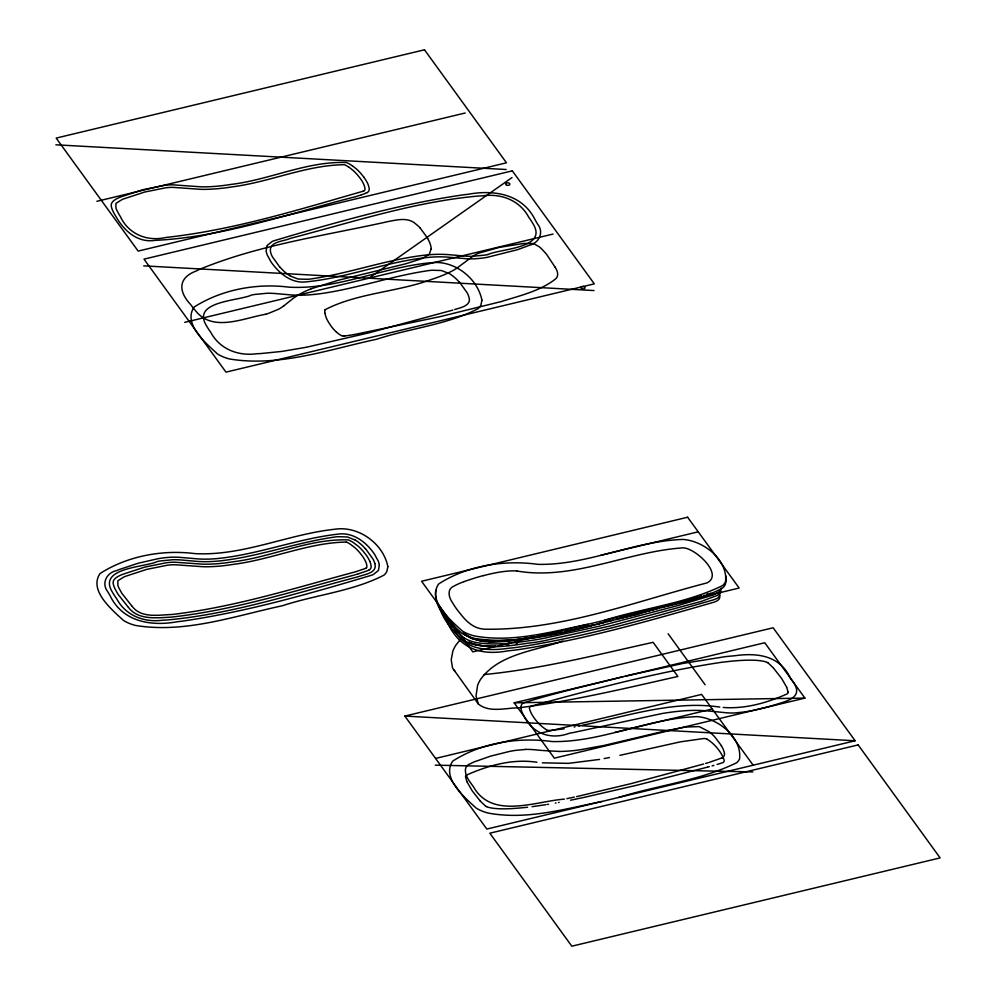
<?xml version="1.0" encoding="UTF-8"?>
<svg xmlns="http://www.w3.org/2000/svg" width="996" height="996" viewBox="0 0 996 996"><rect width="100%" height="100%" fill="white"/><g stroke="black" fill="none" stroke-linecap="round" stroke-linejoin="round"><path stroke-width="1.49" d="M435.837 590.317C432.999 608.033 449.881 622.699 461.97 633.356A33.864 20.331 2.5 0 0 473.747 638.324C529.038 646.977 583.818 626.061 637.191 614.457C665.129 604.871 696.416 602.443 722.436 588.101A22.634 13.583 2.5 0 0 725.387 584.341L726.37 579.61L725.823 575.825M325.094 309.694C357.626 292.861 397.105 292.202 431.604 279.415A154.778 92.927 2.5 0 0 438.589 276.975L440.942 276.066A98.143 58.926 2.5 0 0 454.388 269.742L455.533 269.007A79.755 47.883 2.5 0 0 456.803 268.21L465.393 261.836M461.061 638.71L456.044 644.91A29.594 21.364 -36 0 0 452.831 651.247L451.213 659.713L452.508 667.918L478.304 703.935C489.235 713.074 505.582 707.87 518.493 707.845C572.277 701.122 625.077 688.361 677.89 676.458L653.127 642.333C597.152 654.696 541.264 668.963 484.081 674.578M465.829 261.475L473.61 255.698A34.312 20.605 2.5 0 1 475.851 254.49L477.009 253.943A41.533 24.937 2.5 0 1 478.205 253.432A50.435 30.278 2.5 0 1 479.462 252.934L499.394 247.357L523.274 243.522A57.083 34.275 2.5 0 1 524.68 243.41L533.669 243.597L539.371 246.859A43.475 26.108 2.5 0 1 540.392 247.743L541.052 248.353A61.864 37.138 2.5 0 1 541.861 249.125L545.447 253.009A115.748 69.496 2.5 0 1 546.717 254.54L554.946 266.965M283.947 305.76L293.173 298.427A81.211 48.767 2.5 0 1 297.916 295.202L299.273 294.405A88.557 53.174 2.5 0 1 310.852 288.927M368.856 278.208L512.019 177.562M364.05 190.659L363.926 190.734A7.956 4.781 2.5 0 1 363.017 191.22M365.98 568.031L365.793 568.156A7.956 4.781 2.5 0 1 364.947 568.591M466.688 775C488.463 765.339 513.015 758.541 536.969 762.264M367.001 192.539L366.877 192.614A13.035 7.831 2.5 0 1 365.333 193.398M368.931 569.911L368.719 570.048A13.035 7.831 2.5 0 1 367.263 570.77A24.651 14.803 2.5 0 1 366.516 571.082L358.224 573.845M721.801 757.944L709.277 762.363M362.781 191.319C298.165 209.832 233.126 230.088 166.046 237.446C147.221 241.829 128.584 234.272 120.279 216.418A115.748 69.496 2.5 0 1 119.271 214.812L116.993 210.617A61.864 37.138 2.5 0 1 116.607 209.745L116.32 209.048A43.475 26.108 2.5 0 1 115.947 208.002L115.922 203.383L122.01 199.586A57.083 34.275 2.5 0 1 123.143 199.088L144.681 192.029L165.61 187.821A50.435 30.278 2.5 0 1 167.104 187.659A41.533 24.937 2.5 0 1 168.585 187.522L170.079 187.435A34.312 20.605 2.5 0 1 173.142 187.373L200.445 189.315A79.755 47.883 2.5 0 0 202.313 189.352L204.018 189.365A98.143 58.926 2.5 0 0 221.299 188.331L224.088 188.032A154.778 92.927 2.5 0 0 232.031 186.899C269.866 182.056 306.22 165.075 344.392 164.714A19.36 11.628 2.5 0 1 348.961 167.291M364.71 568.691L355.622 571.754M310.827 288.902L338.291 280.25L405.26 263.915M710.87 593.13L709.638 593.604M463.937 581.602L475.702 577.73A175.321 105.265 2.5 0 1 483.434 575.588M708.305 594.077L706.674 594.624M707.708 594.064L706.587 594.438M361.399 194.843L364.586 193.697A24.651 14.803 2.5 0 0 365.333 193.398M360.975 194.992L355.709 196.648M517.982 249.523L527.145 246.161A74.476 44.72 2.5 0 0 528.864 245.427C538.948 243.335 544.451 232.392 537.504 223.976A116.793 70.118 2.5 0 0 535.574 220.701C523.025 194.195 494.477 189.377 467.995 194.307A181.16 108.776 2.5 0 0 464.148 194.718C399.408 203.993 336.162 222.208 273.614 240.87A26.294 15.787 2.5 0 0 272.095 241.542L267.028 245.564L266.131 251.004A46.115 27.689 2.5 0 0 267.277 255.026L270.949 261.799A95.367 57.27 2.5 0 0 272.618 264.089C280.15 273.987 291.442 282.964 304.589 281.993C345.587 278.432 384.381 262.259 425.28 257.703A83.602 50.198 2.5 0 1 440.954 256.819L442.286 256.881A75.123 45.106 2.5 0 1 447.665 257.117L465.107 258.636A53.074 31.872 2.5 0 0 475.54 258.761L480.047 258.362A80.502 48.331 2.5 0 0 487.243 257.329L517.41 249.71M705.043 595.16L703.674 595.583M456.081 309.109C461.522 307.478 471.843 305.137 468.892 297.094A52.8 31.71 2.5 0 0 467.199 292.849L459.542 282.179M455.433 309.308L454.761 309.519M701.545 596.019L699.715 596.567M701.919 596.131L699.64 596.816M355.41 196.735C289.35 213.381 223.602 237.06 154.99 240.372C137.809 243.061 124.363 231.097 116.383 217.24A119.943 72.011 2.5 0 1 115.337 215.584L113.258 211.837A69.944 41.994 2.5 0 1 112.536 210.256L112.237 209.509A44.061 26.456 2.5 0 1 111.589 207.566C109.436 202.2 115.399 199.163 119.396 197.532A61.304 36.815 2.5 0 1 120.616 196.996L142.851 189.701L164.626 185.331A54.606 32.793 2.5 0 1 166.245 185.156A45.716 27.452 2.5 0 1 167.876 185.019L169.544 184.907A38.52 23.12 2.5 0 1 172.993 184.845L200.445 186.787A75.559 45.368 2.5 0 0 202.213 186.825L203.819 186.837A78.945 47.397 2.5 0 0 207.828 186.775L209.895 186.7A101.717 61.067 2.5 0 0 220.365 185.866L223.054 185.555A150.533 90.375 2.5 0 0 230.773 184.459C269.642 179.878 307.117 160.954 346.371 162.535A23.543 14.131 2.5 0 1 352.061 165.672M357.639 574.02L356.406 574.381M452.931 310.067L369.242 332.751L306.457 347.231M354.875 571.978C294.505 588.126 234.334 607.211 172.047 614.495C158.837 614.856 141.295 618.64 132.082 606.24M358.498 576.634C364.436 574.306 377.783 573.186 374.82 563.549M265.559 314.288C243.671 318.01 213.007 332.527 195.826 311.051A130.837 78.56 2.5 0 1 190.796 304.751C177.998 291.181 178.06 277.585 196.536 270.875A108.701 65.275 2.5 0 1 199.91 269.206C260.118 244.468 325.468 235.604 388.627 221.448C397.566 219.78 408.348 217.053 415.892 224.063A52.8 31.71 2.5 0 1 419.951 227.735M355.435 574.68L353.879 575.14M357.689 576.871C294.779 593.367 232.13 614.109 167.029 619.985A108.701 65.275 2.5 0 1 162.597 620.197C144.296 622.737 125.621 615.677 116.669 598.708A130.837 78.56 2.5 0 1 112.424 592.222C97.035 567.409 145.13 567.471 157.505 561.458A97.11 58.303 2.5 0 1 160.954 560.873L173.043 559.702A53.672 32.221 2.5 0 1 180.973 559.964L196.548 561.346A81.211 48.767 2.5 0 0 203.869 561.682L205.811 561.682A88.557 53.174 2.5 0 0 220.726 560.81C259.719 556.415 296.833 542.272 335.652 536.906A50.223 30.154 2.5 0 1 337.968 536.695L347.355 536.969L354.837 539.882M698.607 597.114L696.528 597.725M708.417 762.612L705.666 763.422M696.951 597.388L697.723 597.164M717.132 764.455L722.2 762.874A4.208 2.527 2.5 0 0 724.179 760.458C722.075 752.615 714.344 743.526 707.197 739.269M352.796 575.451C292.625 591.325 232.703 610.523 170.59 617.184C156.447 617.806 138.17 620.359 128.422 607.373M694.635 598.061L693.079 598.509M695.407 598.048L693.017 598.733M703.649 764.007L630.991 783.64L576.547 796.638M691.349 598.994L689.431 599.542M691.809 599.082L689.792 599.654M562.865 640.963C535.188 651.06 499.693 653.476 480.807 679.035A29.594 21.364 -36 0 0 477.594 685.373L476.026 695.918L478.304 703.935M501.287 301.551C519.563 295.75 539.272 291.318 554.834 279.527C559.478 276.514 557.611 270.738 555.009 267.065M713.895 765.389L712.078 765.887M500.976 301.639L439.834 316.691L354.912 334.419M685.597 600.625L686.555 600.351M685.559 600.837L687.514 600.078M686.966 600.451L688.385 600.053M682.31 601.534L683.468 601.211M683.032 601.547L684.302 601.198M675.325 603.476L676.483 603.153M678.811 602.505L679.982 602.182M677.99 602.941L671.939 604.609M679.247 602.592L680.517 602.244M678.114 605.481L713.435 594.961L718.788 591.923L721.191 588.138L720.531 592.172L717.506 595.334L701.757 601.273L610.262 625.949L543.231 640.963A330.709 198.565 2.5 0 1 536.085 642.208C514.72 644.537 491.314 650.625 470.448 642.93M406.169 263.666L421.258 258.811A50.223 30.154 2.5 0 0 423.151 258.001L429.425 253.992L431.094 248.876M677.442 605.668L599.243 626.198L543.343 638.448A330.709 198.565 2.5 0 1 536.197 639.693C516.787 642.644 496.88 645.707 477.283 642.694A27.191 16.322 2.5 0 1 464.111 637.926M661.356 607.51L668.926 605.232M666.063 606.228L670.769 604.933M709.339 766.646L707.957 767.02M656.638 608.793L658.991 608.158M649.678 610.461L654.82 609.066M653.102 609.751L655.468 609.104M707.496 767.144L637.241 785.122L583.581 797.497M651.919 610.062L642.47 612.59M637.739 613.847L641.287 612.901M630.344 615.578L636.793 613.885M631.315 615.528L635.597 614.408M627.032 616.649L629.173 616.088M622.737 617.757L629.049 615.914M619.674 618.342L623.882 617.259M619.039 618.715L620.595 618.317M615.926 619.5L617.483 619.114M607 621.554L609.826 620.844M611.245 620.695L612.814 620.296M604.497 620.296C643.379 608.083 685.846 603.539 722.548 585.586A22.634 13.583 2.5 0 0 725.499 581.813C728.288 559.839 703.301 540.654 682.87 539.434C633.655 541.065 587.578 565.355 538.039 564.359C504.25 559.715 467.485 565.392 438.651 583.955C427.16 600.986 450.727 620.296 462.069 630.829A33.864 20.331 2.5 0 0 473.859 635.809C512.006 643.13 550.701 631.788 587.926 624.268M608.133 621.479L609.689 621.081M618.528 797.497C657.41 785.284 699.877 780.74 736.579 762.787A22.634 13.583 2.5 0 0 739.53 759.014C742.306 737.04 717.332 717.855 696.901 716.634C647.686 718.265 601.609 742.555 552.07 741.559C518.281 736.916 481.516 742.593 452.682 761.156C441.191 778.187 464.759 797.497 476.1 808.03A33.864 20.331 2.5 0 0 487.891 812.997C526.025 820.331 564.732 808.989 601.958 801.469M602.767 622.6L605.593 621.902M603.439 622.649L605.008 622.251M598.534 623.645L601.36 622.948M601.883 623.035L598.745 623.807M595.608 624.567L597.177 624.181M600.912 555.233L698.221 531.814M590.03 625.712L592.869 625.027M594.189 624.915L587.08 626.621M622.774 676.782C590.155 685.049 557.225 692.369 525.091 702.392C519.065 703.413 520.684 710.459 523.211 714.505C531.652 733.33 550.377 740.352 569.339 733.268A249.174 149.612 2.5 0 0 574.493 732.297L661.929 713.547A180.151 108.166 2.5 0 1 676.334 711.518L681.264 711.044A97.434 58.503 2.5 0 1 698.794 710.409L701.694 710.534A103.049 61.877 2.5 0 1 709.999 711.132L727.03 712.837A41.322 24.813 2.5 0 0 735.334 712.912L743.651 712.028A100.036 60.059 2.5 0 0 747.996 711.343L748.718 711.219A131.597 79.008 2.5 0 0 754.943 709.999L763.795 707.932A187.223 112.411 2.5 0 0 774.452 704.969C789.579 700.375 805.702 696.578 790.625 678.6C780.042 655.418 757.371 652.517 734.562 655.779A183.737 110.319 2.5 0 0 725.076 656.688L683.206 663.373L625.488 676.135M435.576 758.442L701.62 694.411L753.163 765.214M614.93 732.409L712.227 708.99M96.861 201.304L465.182 113.009M184.696 322.355L553.017 234.06M404.837 716.074L773.145 627.779L855.128 740.763L486.82 829.058L404.837 716.074L855.128 740.763M514.173 702.815L764.754 642.744L804.917 698.096L554.336 758.168L514.173 702.815L804.917 698.096M586.457 626.559L588.835 625.998M585.262 626.845L576.871 628.8M585.648 626.957L573.659 629.733M573.26 629.621L575.676 629.074M568.455 630.705L572.065 629.895M570.994 630.331L565.678 631.514M564.832 631.489L567.247 630.966M582.262 725.262C627.293 716.261 673.209 700.126 719.784 707.085M619.91 755.342L680.417 741.833L703.935 738.497M563.014 632.087L534.516 637.589M559.553 632.622L561.196 632.273M579.386 725.872L578.726 726.022M574.356 797.099L566.898 798.643M582.996 797.622L575.539 799.178M557.922 632.97L554.648 633.643M574.916 799.315L570.509 800.199M574.094 726.98L574.978 726.794M552.992 633.979L543.555 635.797M609.415 757.533L604.124 758.578M564.433 799.128C535.985 801.145 492.012 819.795 473.511 786.828A148.267 89.03 2.5 0 1 470.822 783.093C466.439 777.752 461.21 766.596 470.735 763.558A49.215 29.556 2.5 0 1 474.345 761.828L490.779 756.088L509.267 751.482A96.164 57.731 2.5 0 1 515.667 750.362L525.826 749.415M305.984 347.33L281.905 351.401L261.101 353.53A108.701 65.275 2.5 0 1 256.657 353.742C238.355 356.282 219.68 349.223 210.729 332.253A130.837 78.56 2.5 0 1 206.483 325.767C191.095 300.954 239.189 301.016 251.565 295.015A97.11 58.303 2.5 0 1 255.013 294.418L267.102 293.247A53.672 32.221 2.5 0 1 275.033 293.509L290.608 294.891A81.211 48.767 2.5 0 0 297.929 295.227L299.883 295.227A88.557 53.174 2.5 0 0 314.786 294.355M548.074 634.464L549.73 634.141M487.965 254.54C500.328 248.539 548.46 248.589 533.034 223.789A130.837 78.56 2.5 0 0 528.789 217.315C519.862 200.321 501.175 193.274 482.873 195.814A108.701 65.275 2.5 0 0 478.441 196.013C414.224 201.765 352.422 222.183 290.346 238.38C283.511 241.592 268.011 241.368 270.651 252.449A52.8 31.71 2.5 0 0 272.331 256.694L279.988 267.376M543.579 635.311L545.086 635.037M558.519 802.502L559.154 802.39M354.601 334.482L349.621 335.328M542.061 636.071C517.161 637.876 486.384 649.778 463.887 633.879M599.58 759.413L568.467 763.359L542.347 762.824M555.357 803.075L555.992 802.963M540.579 635.859L537.554 636.394M564.159 728.848L549.73 730.491M534.69 636.867L530.619 637.527M548.535 804.258L547.128 804.482M533.52 637.751L508.458 640.951L488.214 641.573M545.733 804.718L532.026 806.685M349.31 335.378L345.052 335.926M527.892 637.95L523.958 638.511M516.189 644.014L517.472 643.852M520.31 638.996L513.276 639.818M527.569 807.233C514.334 808.665 496.07 810.146 486.944 806.835M314.798 294.38C353.779 289.936 390.905 275.83 429.712 270.451A50.223 30.154 2.5 0 1 432.027 270.24L441.415 270.514L448.897 273.427M509.13 644.86L506.752 645.097M512.193 639.93L495 640.976L480.856 640.266A36.105 21.675 2.5 0 1 479.86 640.117L471.992 638.15L466.215 634.975M495.298 645.918L484.305 645.918M558.731 751.407L542.745 750.523M435.289 765.152L752.876 771.925M343.346 335.976L343.745 335.988A7.956 4.781 2.5 0 0 344.765 335.951M516.899 571.019C573.783 580.668 627.343 551.386 683.206 547.85C695.034 548.061 723.494 573.808 707.521 582.635A29.78 17.878 2.5 0 1 706.687 582.984C633.904 601.92 560.536 630.58 484.38 629.186A34.549 20.742 2.5 0 1 483.434 629.049C473.623 628.389 466.203 621.342 460.538 613.959A163.182 97.982 2.5 0 1 454.413 605.817L453.242 603.962A112.523 67.566 2.5 0 1 452.421 602.555C448.86 597.725 446.718 589.084 453.715 586.246A61.901 37.163 2.5 0 1 464.012 581.664M487.554 641.349L480.831 640.752A36.105 21.675 2.5 0 1 479.835 640.602L471.158 638.312L464.447 634.054M55.876 144.806L506.167 169.507M143.71 265.857L594.002 290.558M482.574 645.62L472.963 643.902M482.487 645.806L477.084 645.171A27.191 16.322 2.5 0 1 463.999 640.453C453.242 631.315 442.56 619.923 439.211 605.879M542.085 750.461L533.744 749.689A51.157 30.714 2.5 0 0 525.826 749.39M723.183 707.446C745.033 709.164 767.157 702.815 786.927 693.988A4.208 2.527 2.5 0 0 788.085 692.27M346.334 542.085C309.333 542.434 271.51 559.478 233.96 564.284A154.778 92.927 2.5 0 1 226.017 565.417L223.241 565.74A98.143 58.926 2.5 0 1 205.948 566.774L204.242 566.724A79.755 47.883 2.5 0 1 202.375 566.687L175.072 564.744A34.312 20.605 2.5 0 0 172.009 564.807L170.515 564.894A41.533 24.937 2.5 0 0 169.034 565.031A50.435 30.278 2.5 0 0 167.54 565.193L146.611 569.401L125.073 576.46A57.083 34.275 2.5 0 0 123.94 576.958L117.852 580.755L117.889 585.387A43.475 26.108 2.5 0 0 118.25 586.42L118.536 587.117A61.864 37.138 2.5 0 0 118.922 587.989L121.201 592.197A115.748 69.496 2.5 0 0 122.209 593.79L131.696 605.805M766.31 662.004C755.64 658.617 735.16 660.572 720.544 662.44C656.563 672.138 593.865 689.045 531.515 706.089A4.208 2.527 2.5 0 0 529.449 708.53M472.59 643.765L470.847 642.906M767.032 662.328L767.991 662.863M486.596 806.673L485.675 806.15M546.431 729.719C540.143 726.109 531.652 716.771 529.499 708.766M290.633 276.129L298.115 279.042L307.503 279.303A50.223 30.154 2.5 0 0 309.818 279.104C348.637 273.751 385.751 259.62 424.732 255.175A88.557 53.174 2.5 0 1 439.647 254.291L441.602 254.341A81.211 48.767 2.5 0 1 448.922 254.665L464.497 256.059A53.672 32.221 2.5 0 0 472.428 256.333L484.517 255.138A97.11 58.303 2.5 0 0 487.965 254.54M768.153 662.975L773.145 667.693M464.198 637.876C454.612 630.53 446.855 620.67 441.29 609.963M485.388 805.963L480.309 801.095M352.173 165.622L356.331 168.897A67.18 40.338 2.5 0 1 357.178 169.669L358.261 170.714A84.66 50.833 2.5 0 1 361.311 173.989L363.938 177.288M349.073 167.241L352.883 170.241A62.972 37.811 2.5 0 1 353.68 170.963L354.7 171.959A80.452 48.306 2.5 0 1 357.601 175.059L360.104 178.222A66.234 39.765 2.5 0 1 363.864 184.534L364.075 185.169A40.662 24.414 2.5 0 1 364.411 186.115L364.548 186.563A30.951 18.575 2.5 0 1 364.748 187.36L364.822 187.734A22.447 13.471 2.5 0 1 364.897 188.269L364.934 188.879A4.843 2.901 2.5 0 1 364.299 190.722M469.602 642.383L468.929 641.885M465.555 634.464L464.92 633.942M336.063 331.693L336.536 332.129A40.662 24.414 2.5 0 0 337.47 332.938L337.93 333.299A30.951 18.575 2.5 0 0 338.777 333.946L339.188 334.233A22.447 13.471 2.5 0 0 339.785 334.644L340.52 335.079A4.843 2.901 2.5 0 0 343.247 336.125M463.576 633.605L462.903 632.97M453.554 669.81L455.259 671.528M419.963 227.735L427.757 238.368M365.482 548.634L373.151 559.304A52.8 31.71 2.5 0 1 374.845 563.549M128.098 607.025L118.312 594.624A119.943 72.011 2.5 0 1 117.267 592.956L115.187 589.209A69.944 41.994 2.5 0 1 114.465 587.628L114.167 586.881A44.061 26.456 2.5 0 1 113.519 584.938C111.365 579.585 117.329 576.547 121.325 574.904A61.304 36.815 2.5 0 1 122.545 574.381L144.781 567.085L166.556 562.715A54.606 32.793 2.5 0 1 168.175 562.528A45.716 27.452 2.5 0 1 169.806 562.391L171.474 562.292A38.52 23.12 2.5 0 1 174.923 562.217L202.375 564.159A75.559 45.368 2.5 0 0 204.143 564.197L205.749 564.209A78.945 47.397 2.5 0 0 209.758 564.147L211.824 564.072A101.717 61.067 2.5 0 0 222.295 563.238L224.984 562.939A150.533 90.375 2.5 0 0 232.703 561.831C271.572 557.287 309.046 538.438 348.301 539.907A23.543 14.131 2.5 0 1 353.991 543.044L358.261 546.269A67.18 40.338 2.5 0 1 359.108 547.041L360.191 548.086A84.66 50.833 2.5 0 1 363.241 551.361L365.868 554.66A70.43 42.293 2.5 0 1 369.852 561.395M480.184 800.958L472.179 790.799L467 781.86M773.543 668.142L781.611 678.45L786.666 687.203M454.226 630.082C464.597 650.214 488.451 651.235 508.184 648.296A183.737 110.319 2.5 0 0 517.621 647.263C583.855 637.216 648.471 618.528 712.75 600.065C715.962 599.044 721.241 597.513 719.622 592.969M668.129 633.78L705.106 684.75M451.773 626.733L451.188 625.886M721.515 745.78L715.053 737.202A69.035 41.446 2.5 0 0 709.164 731.724L699.204 726.607L685.472 727.03L664.32 731.139L604.497 745.357L579.983 749.814A101.58 60.993 2.5 0 1 558.744 751.482M446.831 621.168C458.683 648.147 479.972 656.115 508.072 650.824A183.737 110.319 2.5 0 0 517.509 649.778C583.83 639.693 648.57 621.068 712.924 602.493C716.249 601.547 721.303 599.679 719.448 595.147M446.631 620.72L446.233 619.823M786.716 687.327L788.073 691.971M466.912 781.661L465.555 777.042M369.827 561.408L370.101 562.093A44.857 26.929 2.5 0 1 370.475 563.126L370.612 563.624A35.146 21.103 2.5 0 1 370.848 564.533L370.923 564.969A26.643 15.998 2.5 0 1 371.01 565.591L371.047 565.952A8.927 5.366 2.5 0 1 369.23 570.023M440.817 608.905L440.394 607.834M324.92 313.379L325.966 317.052A62.972 37.811 2.5 0 0 326.302 317.886L326.8 319.006A80.452 48.306 2.5 0 0 328.605 322.368L330.734 325.617A66.234 39.765 2.5 0 0 335.913 331.593M379.327 564.993L378.443 570.447L373.363 574.468A26.294 15.787 2.5 0 1 371.844 575.14C309.32 593.828 246.062 612.005 181.322 621.292A181.16 108.776 2.5 0 1 177.475 621.703C150.994 626.596 122.433 621.853 109.896 595.309A116.793 70.118 2.5 0 1 107.966 592.022C101.019 583.619 106.522 572.675 116.607 570.584A74.476 44.72 2.5 0 1 118.325 569.849L138.046 563.275L158.227 558.669A80.502 48.331 2.5 0 1 165.423 557.648L169.93 557.274A53.074 31.872 2.5 0 1 180.363 557.399L197.806 558.893A75.123 45.106 2.5 0 0 203.184 559.13L204.504 559.154A83.602 50.198 2.5 0 0 220.166 558.27C260.068 553.764 297.978 538.736 337.843 534.155C352.011 531.989 364.81 541.04 372.853 551.909A95.367 57.27 2.5 0 1 374.508 554.212L378.206 560.985A46.115 27.689 2.5 0 1 379.352 564.993M265.559 314.288A97.11 58.303 2.5 0 0 268.721 313.292L278.668 309.183A53.672 32.221 2.5 0 0 283.922 305.76M427.545 238.418A59.648 35.819 2.5 0 1 431.28 248.876M449.034 273.352A59.648 35.819 2.5 0 1 459.343 282.242M483.458 575.626A127.762 76.704 2.5 0 1 500.117 572.015L501.685 571.816A51.78 31.088 2.5 0 1 516.899 570.882M721.316 745.817A44.745 26.867 2.5 0 1 724.49 753.648M724.49 753.947A9.823 5.901 2.5 0 1 722.088 758.031M549.493 730.491A4.208 2.527 2.5 0 1 546.592 729.807M465.543 776.718A4.208 2.527 2.5 0 1 466.589 775.062M704.135 738.497A4.208 2.527 2.5 0 1 707.036 739.181M354.974 539.807A59.648 35.819 2.5 0 1 365.271 548.696M346.384 542.036A19.36 11.628 2.5 0 1 350.891 544.663L354.813 547.626A62.972 37.811 2.5 0 1 355.609 548.348L356.63 549.331A80.452 48.306 2.5 0 1 359.531 552.444L362.034 555.594A66.234 39.765 2.5 0 1 365.793 561.918L366.018 562.553A40.662 24.414 2.5 0 1 366.341 563.499L366.478 563.935A30.951 18.575 2.5 0 1 366.677 564.744L366.752 565.106A22.447 13.471 2.5 0 1 366.827 565.641L366.864 566.251A4.843 2.901 2.5 0 1 366.229 568.094M290.496 276.203A59.648 35.819 2.5 0 1 280.187 267.314M325.082 313.379A19.36 11.628 2.5 0 1 325.007 309.681M363.901 177.3A70.43 42.293 2.5 0 1 367.922 184.023L368.171 184.708A44.857 26.929 2.5 0 1 368.532 185.754L368.682 186.252A35.146 21.103 2.5 0 1 368.918 187.161L368.993 187.584A26.643 15.998 2.5 0 1 369.08 188.219L369.118 188.58A8.927 5.366 2.5 0 1 367.3 192.651M387.855 566.674L386.871 571.393A22.634 13.583 2.5 0 1 383.933 575.165C352.646 591.338 315.807 594.737 282.491 605.717C234.434 616.001 184.895 633.73 135.244 625.388A33.864 20.331 2.5 0 1 123.454 620.421C112.112 609.876 88.544 590.566 100.023 573.534C127.55 555.917 162.659 549.481 195.029 553.627C242.812 556.179 287.595 534.366 334.556 529.274C358.236 525.427 383.336 543.418 387.855 566.674M481.915 300.219L480.944 304.95A22.634 13.583 2.5 0 1 477.993 308.71C446.706 324.883 409.866 328.282 376.55 339.263C328.506 349.546 278.955 367.287 229.304 358.934A33.864 20.331 2.5 0 1 217.514 353.966C206.172 343.421 182.604 324.111 194.096 307.079C221.622 289.463 256.719 283.026 289.089 287.172C338.603 289.911 384.792 266.106 433.671 262.521C455.682 261.238 477.756 278.768 481.915 300.219M687.601 517.235L421.569 581.266L472.814 651.882L739.157 588.038L687.601 517.235M424.483 49.8L56.162 138.095L138.158 251.092L506.466 162.796L424.483 49.8M512.317 170.851L143.997 259.147L225.98 372.143L594.301 283.848L512.317 170.851M858.141 744.908L489.833 833.204L571.816 946.2L940.124 857.905L858.141 744.908M506.566 185.119A2.104 1.257 2.5 0 0 509.852 184.272A2.104 1.257 2.5 0 0 506.864 182.94A2.104 1.257 2.5 0 0 506.566 185.119M581.726 288.691A2.104 1.257 2.5 0 0 585.013 287.844A2.104 1.257 2.5 0 0 582.013 286.524A2.104 1.257 2.5 0 0 581.726 288.691"/></g></svg>
